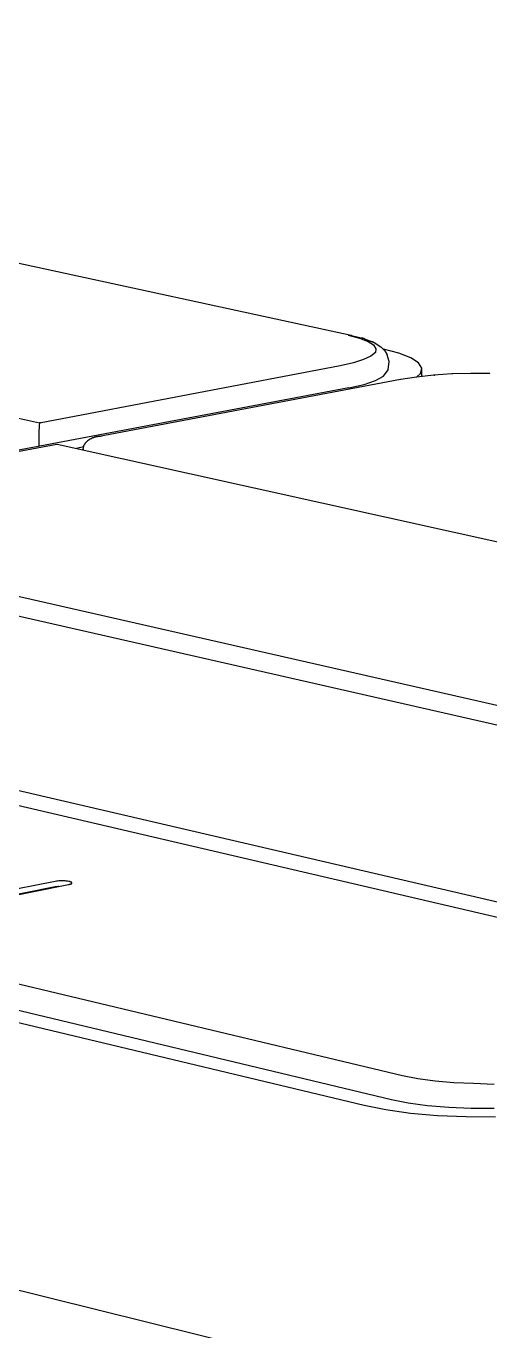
# Model space of a CAD drawing. Header units: millimetres. Extents: x 1422 to 6060, y -58 to 3182.
# Drawn here: x 2273.7 to 2338.3, y 1233.1 to 1414.8 of the extents above; entities that cross this region are included whole.
import ezdxf

# ---------------------------------------------------------------- set-up
doc = ezdxf.new("R2010")
doc.units = ezdxf.units.MM
doc.header["$MEASUREMENT"] = 0
doc.layers.add('Domyślny', color=7, linetype='Continuous', true_color=0x000000)
doc.layers.add('Utwórz2D linie widoczne', color=7, linetype='Continuous', true_color=0x000000)

msp = doc.modelspace()

# ---------------------------------------------------------------- linework, layer by layer
at = {"layer": 'Domyślny'}
for p, q in [((2275.52, 1359.49), (2058.74, 1407.7)), ((2318.52, 1371.73), (2320.12, 1371.31)), ((2320.12, 1371.31), (2321.3, 1370.86)), ((2321.3, 1370.86), (2322.05, 1370.37)), ((2322.05, 1370.37), (2322.37, 1369.85)), ((2322.37, 1369.85), (2322.33, 1369.33)), ((2323.09, 1370.1), (2323.63, 1369.55)), ((2320.65, 1368.33), (2319.24, 1367.89)), ((2321.66, 1368.82), (2320.65, 1368.33)), ((2322.33, 1369.33), (2321.66, 1368.82)), ((2324.25, 1368.05), (2323.96, 1369.01)), ((2324.11, 1366.92), (2324.25, 1368.05)), ((2317.42, 1367.48), (2275.52, 1359.49)), ((2319.24, 1367.89), (2317.42, 1367.48)), ((2323.46, 1366.01), (2324.11, 1366.92)), ((2318.61, 1364.4), (2320.74, 1364.89)), ((2320.74, 1364.89), (2322.33, 1365.42)), ((2322.33, 1365.42), (2323.46, 1366.01)), ((2108.93, 1320.43), (2326.1, 1268.68)), ((2326.1, 1268.68), (2328.24, 1268.25)), ((2328.24, 1268.25), (2330.62, 1267.93)), ((2330.62, 1267.93), (2333.23, 1267.7)), ((2333.23, 1267.7), (2336, 1267.58)), ((2336, 1267.58), (2338.84, 1267.44))]:
    msp.add_line(p, q, dxfattribs=at)
at = {"layer": 'Utwórz2D linie widoczne'}
for p, q in [((2120.77, 1414.77), (2318.93, 1371.73)), ((2318.52, 1371.73), (2318.56, 1371.74)), ((2318.56, 1371.74), (2318.59, 1371.74)), ((2318.59, 1371.74), (2318.63, 1371.74)), ((2318.63, 1371.74), (2318.67, 1371.75)), ((2318.67, 1371.75), (2318.7, 1371.75)), ((2318.7, 1371.75), (2318.74, 1371.75)), ((2318.74, 1371.75), (2318.77, 1371.75)), ((2318.77, 1371.75), (2318.81, 1371.74)), ((2318.81, 1371.74), (2318.84, 1371.74)), ((2318.84, 1371.74), (2318.88, 1371.73)), ((2318.88, 1371.73), (2318.92, 1371.73)), ((2318.92, 1371.73), (2318.95, 1371.72)), ((2318.95, 1371.72), (2318.99, 1371.71)), ((2318.99, 1371.71), (2320.58, 1371.3)), ((2320.17, 1371.32), (2320.12, 1371.31)), ((2320.21, 1371.32), (2320.17, 1371.32)), ((2320.26, 1371.32), (2320.21, 1371.32)), ((2320.3, 1371.33), (2320.26, 1371.32)), ((2320.35, 1371.32), (2320.3, 1371.33)), ((2320.39, 1371.32), (2320.35, 1371.32)), ((2320.43, 1371.32), (2320.39, 1371.32)), ((2320.48, 1371.31), (2320.43, 1371.32)), ((2320.52, 1371.31), (2320.48, 1371.31)), ((2320.57, 1371.3), (2320.52, 1371.31)), ((2320.61, 1371.29), (2320.57, 1371.3)), ((2320.65, 1371.28), (2320.61, 1371.29)), ((2320.69, 1371.27), (2320.65, 1371.28)), ((2320.74, 1371.25), (2320.69, 1371.27)), ((2320.78, 1371.24), (2320.74, 1371.25)), ((2320.78, 1371.24), (2322.01, 1370.76)), ((2321.35, 1370.86), (2321.3, 1370.86)), ((2321.4, 1370.86), (2321.35, 1370.86)), ((2321.45, 1370.86), (2321.4, 1370.86)), ((2321.51, 1370.86), (2321.45, 1370.86)), ((2321.56, 1370.86), (2321.51, 1370.86)), ((2321.61, 1370.86), (2321.56, 1370.86)), ((2321.66, 1370.85), (2321.61, 1370.86)), ((2321.71, 1370.84), (2321.66, 1370.85)), ((2321.77, 1370.83), (2321.71, 1370.84)), ((2321.82, 1370.82), (2321.77, 1370.83)), ((2321.87, 1370.81), (2321.82, 1370.82)), ((2321.92, 1370.79), (2321.87, 1370.81)), ((2321.97, 1370.77), (2321.92, 1370.79)), ((2322.02, 1370.76), (2321.97, 1370.77)), ((2322.06, 1370.74), (2322.02, 1370.76)), ((2322.11, 1370.71), (2322.06, 1370.74)), ((2322.16, 1370.69), (2322.11, 1370.71)), ((2322.2, 1370.67), (2322.16, 1370.69)), ((2322.25, 1370.64), (2322.2, 1370.67)), ((2322.29, 1370.61), (2322.25, 1370.64)), ((2322.29, 1370.61), (2323.09, 1370.1)), ((2325.56, 1369.24), (2323.45, 1369.79)), ((2323.63, 1369.55), (2323.96, 1369.01)), ((2327.24, 1368.58), (2325.56, 1369.24)), ((2328.33, 1367.87), (2327.24, 1368.58)), ((2328.07, 1365.95), (2330.42, 1366.2)), ((2328.1, 1365.95), (2328.59, 1366.38)), ((2328.79, 1367.13), (2328.33, 1367.87)), ((2328.59, 1366.38), (2328.79, 1367.13)), ((2328.8, 1366.03), (2328.79, 1367.13)), ((2330.42, 1366.2), (2330.43, 1366.2)), ((2330.43, 1366.2), (2330.44, 1366.2)), ((2330.44, 1366.2), (2332.97, 1366.38)), ((2330.44, 1366.2), (2330.45, 1366.2)), ((2330.45, 1366.2), (2330.46, 1366.2)), ((2330.46, 1366.2), (2330.47, 1366.2)), ((2330.47, 1366.2), (2330.48, 1366.2)), ((2330.48, 1366.2), (2330.49, 1366.2)), ((2330.49, 1366.2), (2330.5, 1366.2)), ((2330.5, 1366.2), (2330.51, 1366.2)), ((2330.51, 1366.2), (2330.52, 1366.2)), ((2330.52, 1366.2), (2330.52, 1366.19)), ((2330.52, 1366.19), (2330.53, 1366.19)), ((2330.53, 1366.19), (2330.54, 1366.19)), ((2330.54, 1366.19), (2330.55, 1366.18)), ((2330.55, 1366.18), (2330.56, 1366.18)), ((2330.56, 1366.18), (2330.57, 1366.18)), ((2330.57, 1366.18), (2330.58, 1366.17)), ((2332.97, 1366.38), (2335.61, 1366.46)), ((2332.97, 1366.38), (2333.05, 1366.34)), ((2335.61, 1366.46), (2338.26, 1366.45)), ((2335.61, 1366.46), (2335.62, 1366.42)), ((2338.21, 1366.41), (2338.26, 1366.45)), ((2318.61, 1364.4), (2103.48, 1323.91)), ((2283.61, 1357.64), (2325.82, 1365.59)), ((2325.85, 1365.6), (2328.03, 1365.94)), ((2275.5, 1359.23), (2275.46, 1358.84)), ((2275.56, 1359.63), (2275.5, 1359.23)), ((2275.43, 1358.44), (2275.41, 1358.04)), ((2275.41, 1358.04), (2275.41, 1357.64)), ((2275.41, 1357.64), (2275.41, 1357.25)), ((2275.41, 1357.25), (2275.42, 1356.27)), ((2275.46, 1358.84), (2275.43, 1358.44)), ((2282.23, 1357.04), (2282.27, 1357.07)), ((2282.27, 1357.07), (2282.31, 1357.11)), ((2282.31, 1357.11), (2282.35, 1357.14)), ((2282.35, 1357.14), (2282.39, 1357.17)), ((2282.39, 1357.17), (2282.44, 1357.2)), ((2282.44, 1357.2), (2282.49, 1357.23)), ((2282.49, 1357.23), (2282.54, 1357.26)), ((2282.54, 1357.26), (2282.59, 1357.29)), ((2282.59, 1357.29), (2282.64, 1357.32)), ((2282.64, 1357.32), (2282.7, 1357.35)), ((2282.7, 1357.35), (2282.75, 1357.37)), ((2282.75, 1357.37), (2282.8, 1357.4)), ((2282.8, 1357.4), (2282.86, 1357.42)), ((2282.86, 1357.42), (2282.91, 1357.44)), ((2282.91, 1357.44), (2282.96, 1357.47)), ((2282.96, 1357.47), (2283.02, 1357.49)), ((2283.02, 1357.49), (2283.08, 1357.51)), ((2283.08, 1357.51), (2283.13, 1357.53)), ((2283.13, 1357.53), (2283.19, 1357.54)), ((2283.19, 1357.54), (2283.24, 1357.56)), ((2283.24, 1357.56), (2283.31, 1357.58)), ((2283.31, 1357.58), (2283.37, 1357.59)), ((2283.37, 1357.59), (2283.43, 1357.61)), ((2283.43, 1357.61), (2283.49, 1357.62)), ((2283.49, 1357.62), (2283.56, 1357.63)), ((2283.56, 1357.63), (2283.62, 1357.65)), ((2283.62, 1357.65), (2283.68, 1357.66)), ((2283.68, 1357.66), (2283.75, 1357.66)), ((2283.75, 1357.66), (2283.88, 1357.68)), ((2283.88, 1357.68), (2284, 1357.69)), ((2284, 1357.69), (2284.13, 1357.7)), ((2284.13, 1357.7), (2284.26, 1357.7)), ((2223.17, 1346.26), (2277.96, 1356.58)), ((2277.97, 1356.58), (2277.92, 1356.5)), ((2277.97, 1356.58), (2518.12, 1303.21)), ((2281.66, 1356.17), (2280.66, 1355.98)), ((2281.63, 1355.98), (2281.64, 1356)), ((2281.63, 1355.96), (2281.63, 1355.98)), ((2281.63, 1355.93), (2281.63, 1355.96)), ((2281.63, 1355.91), (2281.63, 1355.93)), ((2281.63, 1355.89), (2281.63, 1355.91)), ((2281.63, 1355.87), (2281.63, 1355.89)), ((2281.63, 1355.87), (2281.63, 1355.77)), ((2281.64, 1356.05), (2281.65, 1356.09)), ((2281.64, 1356.02), (2281.64, 1356.05)), ((2281.64, 1356), (2281.64, 1356.02)), ((2281.65, 1356.09), (2281.66, 1356.14)), ((2281.66, 1356.14), (2281.67, 1356.18)), ((2281.67, 1356.18), (2281.68, 1356.23)), ((2281.68, 1356.25), (2281.69, 1356.27)), ((2281.68, 1356.23), (2281.68, 1356.25)), ((2281.69, 1356.27), (2281.7, 1356.29)), ((2281.7, 1356.29), (2281.71, 1356.32)), ((2281.71, 1356.32), (2281.72, 1356.36)), ((2281.72, 1356.36), (2281.74, 1356.41)), ((2281.74, 1356.41), (2281.76, 1356.45)), ((2281.76, 1356.45), (2281.78, 1356.49)), ((2281.78, 1356.49), (2281.8, 1356.53)), ((2281.8, 1356.53), (2281.83, 1356.58)), ((2281.83, 1356.58), (2281.85, 1356.62)), ((2281.85, 1356.62), (2281.88, 1356.66)), ((2281.88, 1356.66), (2281.91, 1356.7)), ((2281.91, 1356.7), (2281.94, 1356.74)), ((2281.94, 1356.74), (2281.97, 1356.78)), ((2281.97, 1356.78), (2282.01, 1356.82)), ((2282.01, 1356.82), (2282.04, 1356.86)), ((2282.04, 1356.86), (2282.07, 1356.9)), ((2282.07, 1356.9), (2282.11, 1356.93)), ((2282.11, 1356.93), (2282.15, 1356.97)), ((2282.15, 1356.97), (2282.19, 1357)), ((2282.19, 1357), (2282.23, 1357.04)), ((2462.9, 1292.05), (2224.91, 1346.18)), ((2217.41, 1345.18), (2457.19, 1290.62)), ((2155.53, 1333.53), (2394.86, 1277.74)), ((2160.63, 1334.41), (2400.6, 1278.58)), ((2324.56, 1265.29), (2107.33, 1317.23)), ((2103.57, 1316.51), (2320.77, 1264.51)), ((2277.71, 1295.69), (2260.86, 1292.34)), ((2277.88, 1295.72), (2277.71, 1295.69)), ((2278.05, 1295.74), (2277.88, 1295.72)), ((2278.22, 1295.75), (2278.05, 1295.74)), ((2278.39, 1295.76), (2278.22, 1295.75)), ((2278.56, 1295.77), (2278.39, 1295.76)), ((2278.74, 1295.77), (2278.56, 1295.77)), ((2278.91, 1295.76), (2278.74, 1295.77)), ((2279.08, 1295.75), (2278.91, 1295.76)), ((2279.25, 1295.73), (2279.08, 1295.75)), ((2279.42, 1295.71), (2279.25, 1295.73)), ((2279.59, 1295.68), (2279.42, 1295.71)), ((2279.7, 1295.65), (2279.59, 1295.68)), ((2279.74, 1295.65), (2279.7, 1295.65)), ((2279.71, 1295.28), (2279.75, 1295.29)), ((2279.78, 1295.64), (2279.74, 1295.65)), ((2279.75, 1295.29), (2279.79, 1295.3)), ((2279.81, 1295.62), (2279.78, 1295.64)), ((2279.79, 1295.3), (2279.83, 1295.31)), ((2279.85, 1295.61), (2279.81, 1295.62)), ((2279.83, 1295.31), (2279.86, 1295.32)), ((2279.86, 1295.61), (2279.85, 1295.61)), ((2279.88, 1295.6), (2279.86, 1295.61)), ((2279.86, 1295.32), (2279.88, 1295.33)), ((2279.89, 1295.6), (2279.88, 1295.6)), ((2279.88, 1295.33), (2279.89, 1295.34)), ((2279.91, 1295.59), (2279.89, 1295.6)), ((2279.89, 1295.34), (2279.91, 1295.34)), ((2279.92, 1295.58), (2279.91, 1295.59)), ((2279.91, 1295.34), (2279.92, 1295.35)), ((2279.93, 1295.58), (2279.92, 1295.58)), ((2279.92, 1295.35), (2279.93, 1295.36)), ((2279.94, 1295.57), (2279.93, 1295.58)), ((2279.93, 1295.36), (2279.95, 1295.36)), ((2279.96, 1295.56), (2279.94, 1295.57)), ((2279.95, 1295.36), (2279.96, 1295.37)), ((2279.97, 1295.56), (2279.96, 1295.56)), ((2279.96, 1295.56), (2279.96, 1295.56)), ((2279.96, 1295.37), (2279.97, 1295.38)), ((2279.96, 1295.37), (2279.96, 1295.37)), ((2279.97, 1295.55), (2279.97, 1295.56)), ((2279.98, 1295.55), (2279.97, 1295.55)), ((2279.97, 1295.38), (2279.97, 1295.38)), ((2279.97, 1295.38), (2279.98, 1295.38)), ((2279.99, 1295.54), (2279.98, 1295.55)), ((2279.98, 1295.55), (2279.98, 1295.55)), ((2279.98, 1295.38), (2279.98, 1295.39)), ((2279.98, 1295.39), (2279.99, 1295.39)), ((2280, 1295.54), (2279.99, 1295.54)), ((2279.99, 1295.54), (2279.99, 1295.54)), ((2279.99, 1295.39), (2280, 1295.4)), ((2279.99, 1295.39), (2279.99, 1295.39)), ((2280, 1295.53), (2280, 1295.54)), ((2280.01, 1295.53), (2280, 1295.53)), ((2280, 1295.53), (2280, 1295.53)), ((2280, 1295.4), (2280, 1295.41)), ((2280, 1295.41), (2280.01, 1295.41)), ((2280, 1295.4), (2280, 1295.4)), ((2280.01, 1295.52), (2280.01, 1295.53)), ((2280.02, 1295.52), (2280.01, 1295.52)), ((2280.01, 1295.52), (2280.01, 1295.52)), ((2280.01, 1295.52), (2280.01, 1295.52)), ((2280.01, 1295.41), (2280.01, 1295.42)), ((2280.01, 1295.42), (2280.02, 1295.42)), ((2280.01, 1295.41), (2280.01, 1295.41)), ((2280.01, 1295.41), (2280.01, 1295.41)), ((2280.02, 1295.51), (2280.02, 1295.52)), ((2280.03, 1295.5), (2280.02, 1295.51)), ((2280.02, 1295.51), (2280.02, 1295.51)), ((2280.02, 1295.51), (2280.02, 1295.51)), ((2280.02, 1295.51), (2280.02, 1295.51)), ((2280.02, 1295.51), (2280.02, 1295.51)), ((2280.02, 1295.51), (2280.02, 1295.51)), ((2280.02, 1295.42), (2280.02, 1295.43)), ((2280.02, 1295.43), (2280.02, 1295.43)), ((2280.02, 1295.43), (2280.02, 1295.43)), ((2280.02, 1295.43), (2280.03, 1295.43)), ((2280.02, 1295.42), (2280.02, 1295.42)), ((2280.02, 1295.42), (2280.02, 1295.42)), ((2280.02, 1295.42), (2280.02, 1295.42)), ((2280.03, 1295.49), (2280.03, 1295.5)), ((2280.03, 1295.5), (2280.03, 1295.5)), ((2280.03, 1295.5), (2280.03, 1295.5)), ((2280.03, 1295.5), (2280.03, 1295.5)), ((2280.03, 1295.5), (2280.03, 1295.5)), ((2280.03, 1295.48), (2280.03, 1295.49)), ((2280.03, 1295.49), (2280.03, 1295.49)), ((2280.03, 1295.49), (2280.03, 1295.49)), ((2280.03, 1295.49), (2280.03, 1295.49)), ((2280.03, 1295.49), (2280.03, 1295.49)), ((2280.04, 1295.48), (2280.03, 1295.48)), ((2280.03, 1295.48), (2280.03, 1295.48)), ((2280.03, 1295.48), (2280.03, 1295.48)), ((2280.03, 1295.48), (2280.03, 1295.48)), ((2280.03, 1295.48), (2280.03, 1295.48)), ((2280.03, 1295.45), (2280.03, 1295.46)), ((2280.03, 1295.46), (2280.03, 1295.46)), ((2280.03, 1295.46), (2280.04, 1295.46)), ((2280.03, 1295.44), (2280.03, 1295.45)), ((2280.03, 1295.45), (2280.03, 1295.45)), ((2280.03, 1295.45), (2280.03, 1295.45)), ((2280.03, 1295.45), (2280.03, 1295.45)), ((2280.03, 1295.45), (2280.03, 1295.45)), ((2280.03, 1295.43), (2280.03, 1295.44)), ((2280.03, 1295.44), (2280.03, 1295.44)), ((2280.03, 1295.44), (2280.03, 1295.44)), ((2280.03, 1295.44), (2280.03, 1295.44)), ((2280.03, 1295.44), (2280.03, 1295.44)), ((2280.03, 1295.43), (2280.03, 1295.43)), ((2280.03, 1295.43), (2280.03, 1295.43)), ((2280.04, 1295.47), (2280.04, 1295.48)), ((2280.04, 1295.46), (2280.04, 1295.47)), ((2280.04, 1295.47), (2280.04, 1295.47)), ((2280.04, 1295.47), (2280.04, 1295.47)), ((2280.04, 1295.47), (2280.04, 1295.47)), ((2280.04, 1295.47), (2280.04, 1295.47)), ((2280.04, 1295.46), (2280.04, 1295.46)), ((2280.04, 1295.46), (2280.04, 1295.46)), ((2280.04, 1295.46), (2280.04, 1295.46)), ((2277.72, 1294.91), (2261.65, 1291.71)), ((2264.86, 1292.31), (2279.58, 1295.25)), ((2277.84, 1294.93), (2277.72, 1294.91)), ((2277.97, 1294.95), (2277.84, 1294.93)), ((2278.1, 1294.97), (2277.97, 1294.95)), ((2278.22, 1294.98), (2278.1, 1294.97)), ((2279.58, 1295.25), (2279.63, 1295.26)), ((2279.63, 1295.26), (2279.67, 1295.27)), ((2279.67, 1295.27), (2279.71, 1295.28)), ((2104.35, 1280.38), (2321.13, 1226.78)), ((2320.77, 1264.51), (2323.76, 1263.91)), ((2326.9, 1264.82), (2324.56, 1265.29)), ((2329.58, 1264.46), (2326.9, 1264.82)), ((2332.52, 1264.2), (2329.58, 1264.46)), ((2323.76, 1263.91), (2327.19, 1263.44)), ((2327.19, 1263.44), (2330.95, 1263.11)), ((2330.95, 1263.11), (2334.94, 1262.94)), ((2335.64, 1264.06), (2332.52, 1264.2)), ((2334.94, 1262.94), (2339.02, 1262.92)), ((2338.84, 1264.05), (2335.64, 1264.06))]:
    msp.add_line(p, q, dxfattribs=at)

doc.saveas('drawing.dxf')
